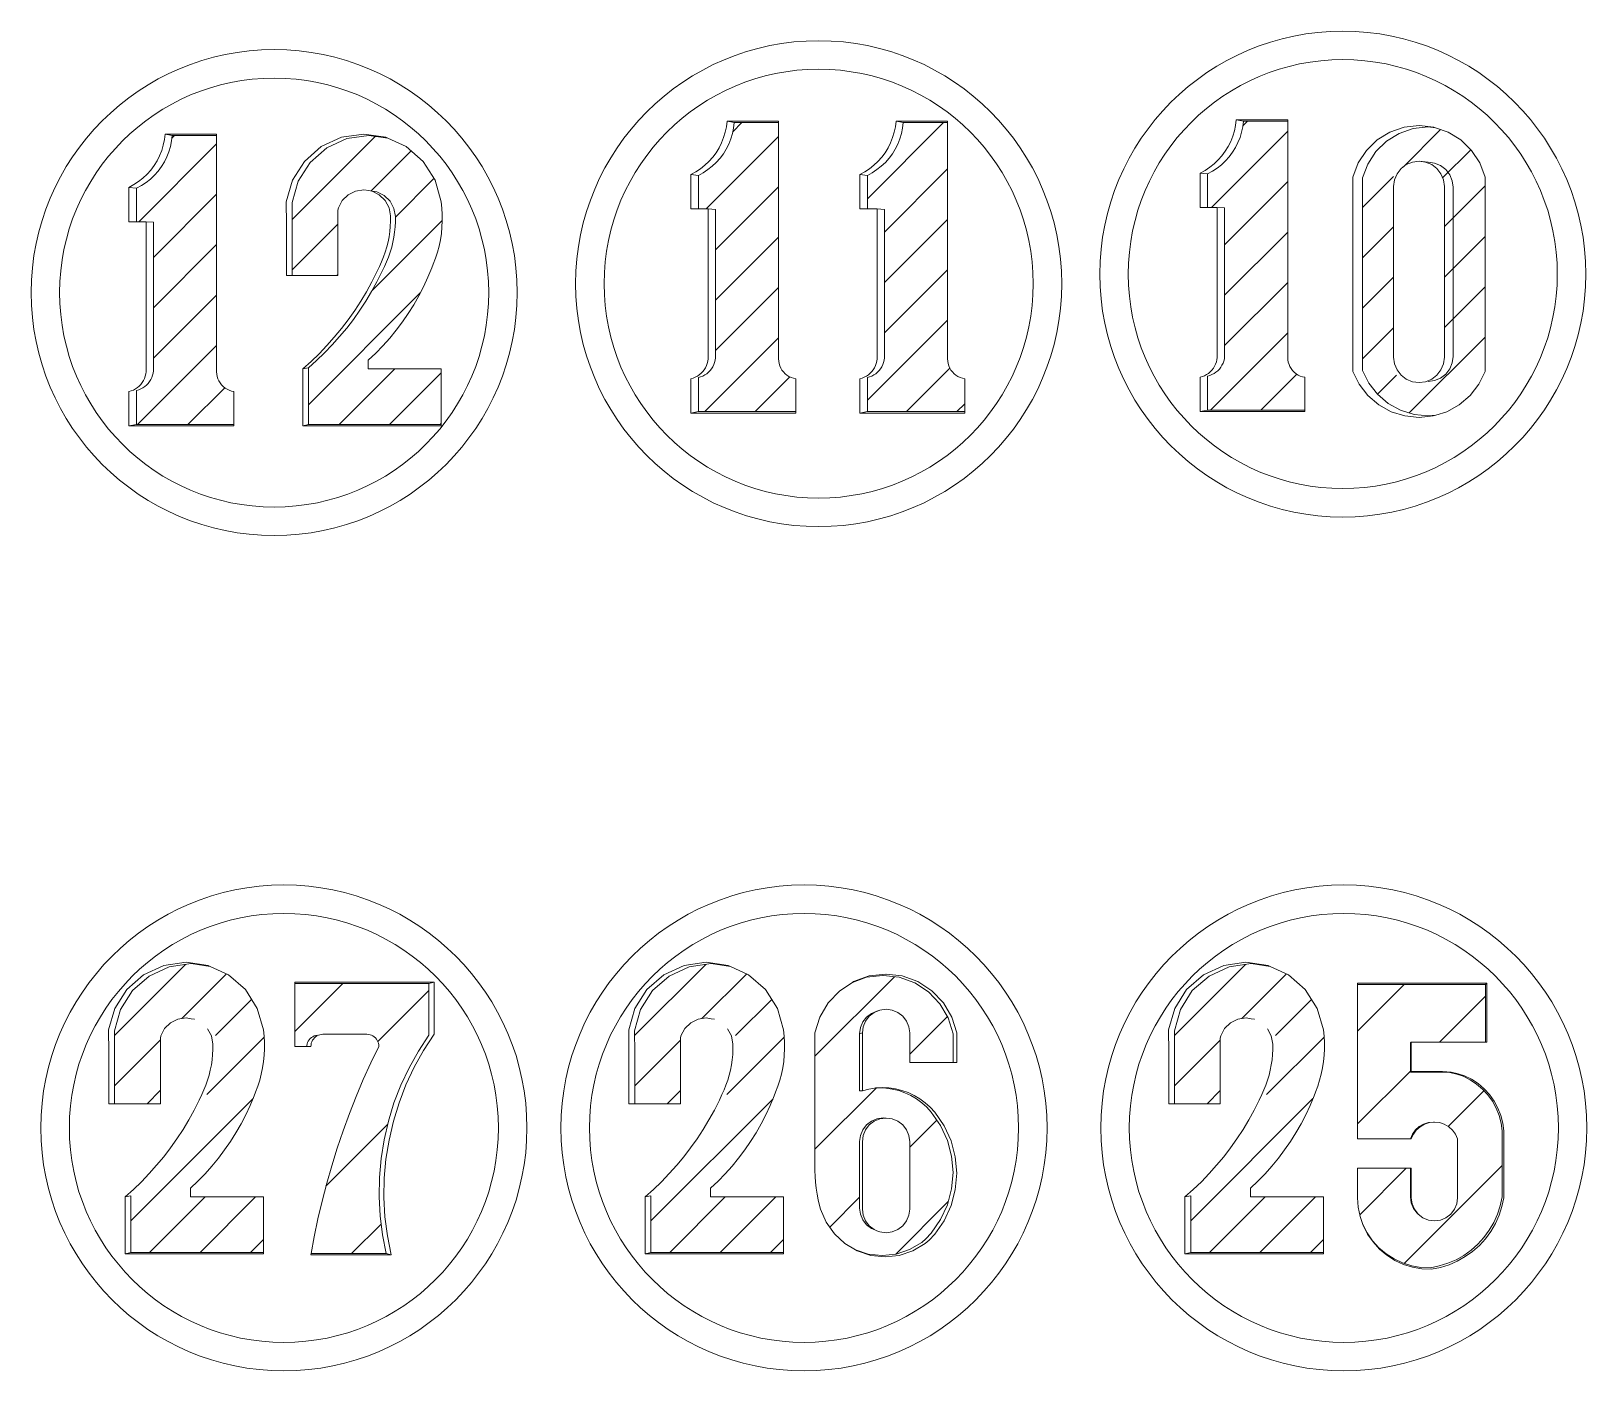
# Model space of a CAD drawing. Header units: inches. Extents: x 352 to 11605, y -941 to 2503.
# Drawn here: x 4898.8 to 4949.1, y 742.1 to 785.5 of the extents above; entities that cross this region are included whole.
import ezdxf

# ---------------------------------------------------------------- set-up
doc = ezdxf.new("R2010")
doc.units = ezdxf.units.IN
doc.header["$MEASUREMENT"] = 0
pattern_1 = [(45, (4354.5797, 1323.5204), (-0.8148213, 0.8148213), [])]

msp = doc.modelspace()

# ---------------------------------------------------------------- hatches: boundary and pattern name
at = {"lineweight": 20}
h = msp.add_hatch(dxfattribs=at)
h.set_pattern_fill('ANSI31', color=256, scale=9.218651)
h.set_pattern_definition(pattern_1)
h.paths.add_polyline_path([(4923.327, 774.278), (4923.258, 774.311), (4923.192, 774.352), (4923.132, 774.401), (4923.079, 774.456), (4923.032, 774.517), (4922.993, 774.584), (4922.961, 774.654), (4922.939, 774.728), (4922.925, 774.804), (4922.921, 774.881), (4922.921, 782.521), (4921.487, 782.521), (4921.466, 782.342), (4921.429, 782.166), (4921.377, 781.994), (4921.311, 781.827), (4921.23, 781.667), (4921.136, 781.514), (4921.029, 781.369), (4920.909, 781.235), (4920.779, 781.111), (4920.638, 780.999), (4920.488, 780.9), (4920.33, 780.814), (4920.33, 779.732), (4920.642, 779.732), (4920.88, 779.715), (4920.88, 774.911), (4920.87, 774.837), (4920.852, 774.764), (4920.827, 774.693), (4920.794, 774.626), (4920.755, 774.562), (4920.709, 774.503), (4920.657, 774.449), (4920.6, 774.401), (4920.538, 774.359), (4920.472, 774.323), (4920.402, 774.295), (4920.33, 774.275), (4920.33, 773.175), (4923.476, 773.175), (4923.476, 774.238), (4923.4, 774.254)])
h = msp.add_hatch(dxfattribs=at)
h.set_pattern_fill('ANSI31', color=256, scale=9.218651)
h.set_pattern_definition(pattern_1)
h.paths.add_polyline_path([(4928.792, 774.278), (4928.722, 774.311), (4928.657, 774.352), (4928.597, 774.401), (4928.543, 774.456), (4928.496, 774.517), (4928.457, 774.584), (4928.426, 774.654), (4928.403, 774.728), (4928.389, 774.804), (4928.385, 774.881), (4928.385, 782.521), (4926.951, 782.521), (4926.93, 782.342), (4926.893, 782.166), (4926.842, 781.994), (4926.775, 781.827), (4926.695, 781.667), (4926.6, 781.514), (4926.493, 781.369), (4926.374, 781.235), (4926.243, 781.111), (4926.102, 780.999), (4925.952, 780.9), (4925.794, 780.814), (4925.794, 779.732), (4926.107, 779.732), (4926.344, 779.715), (4926.344, 774.911), (4926.334, 774.837), (4926.316, 774.764), (4926.291, 774.693), (4926.259, 774.626), (4926.219, 774.562), (4926.173, 774.503), (4926.121, 774.449), (4926.064, 774.401), (4926.002, 774.359), (4925.936, 774.323), (4925.866, 774.295), (4925.794, 774.275), (4925.794, 773.175), (4928.94, 773.175), (4928.94, 774.238), (4928.865, 774.254)])
h = msp.add_hatch(dxfattribs=at)
h.set_pattern_fill('ANSI31', color=256, scale=9.218651)
h.set_pattern_definition(pattern_1)
h.paths.add_polyline_path([(4939.791, 774.325), (4939.721, 774.358), (4939.656, 774.399), (4939.596, 774.447), (4939.542, 774.503), (4939.495, 774.564), (4939.456, 774.63), (4939.425, 774.701), (4939.402, 774.774), (4939.389, 774.85), (4939.384, 774.927), (4939.384, 782.567), (4937.95, 782.567), (4937.929, 782.389), (4937.893, 782.213), (4937.841, 782.041), (4937.775, 781.874), (4937.694, 781.713), (4937.6, 781.56), (4937.492, 781.416), (4937.373, 781.281), (4937.242, 781.158), (4937.102, 781.046), (4936.952, 780.947), (4936.794, 780.861), (4936.794, 779.779), (4937.106, 779.779), (4937.343, 779.762), (4937.343, 774.957), (4937.334, 774.883), (4937.316, 774.81), (4937.291, 774.74), (4937.258, 774.672), (4937.219, 774.609), (4937.173, 774.549), (4937.121, 774.495), (4937.063, 774.447), (4937.001, 774.405), (4936.935, 774.37), (4936.866, 774.342), (4936.794, 774.321), (4936.794, 773.222), (4939.939, 773.222), (4939.939, 774.285), (4939.864, 774.3)])
h = msp.add_hatch(dxfattribs=at)
h.set_pattern_fill('ANSI31', color=256, scale=9.218651)
h.set_pattern_definition(pattern_1)
h.paths.add_polyline_path([(4941.805, 780.732), (4941.805, 774.504), (4942.007, 774.095), (4942.286, 773.735), (4942.632, 773.438), (4943.031, 773.217), (4943.466, 773.081), (4943.92, 773.035), (4944.169, 773.06), (4944.525, 773.172), (4944.928, 773.395), (4945.277, 773.694), (4945.559, 774.058), (4945.763, 774.471), (4945.763, 780.76), (4945.593, 781.215), (4945.329, 781.621), (4944.981, 781.96), (4944.568, 782.214), (4944.162, 782.354), (4943.92, 782.38), (4943.442, 782.328), (4942.988, 782.171), (4942.579, 781.92), (4942.235, 781.584), (4941.973, 781.182)])
h.paths.add_polyline_path([(4944.447, 774.536), (4943.75, 774.001), (4942.883, 774.36), (4942.808, 774.931), (4942.808, 780.85), (4943.505, 781.385), (4943.828, 781.251), (4944.195, 781.209), (4944.447, 780.599)], flags=16)
h = msp.add_hatch(dxfattribs=at)
h.set_pattern_fill('ANSI31', color=256, scale=9.218651)
h.set_pattern_definition(pattern_1)
h.paths.add_polyline_path([(4905.161, 773.863), (4905.091, 773.896), (4905.026, 773.937), (4904.966, 773.986), (4904.912, 774.041), (4904.865, 774.102), (4904.826, 774.169), (4904.795, 774.239), (4904.772, 774.313), (4904.758, 774.389), (4904.754, 774.465), (4904.754, 782.106), (4903.32, 782.106), (4903.299, 781.927), (4903.262, 781.751), (4903.211, 781.579), (4903.144, 781.412), (4903.064, 781.251), (4902.969, 781.098), (4902.862, 780.954), (4902.743, 780.82), (4902.612, 780.696), (4902.471, 780.584), (4902.321, 780.485), (4902.163, 780.399), (4902.163, 779.317), (4902.475, 779.317), (4902.713, 779.3), (4902.713, 774.496), (4902.703, 774.422), (4902.685, 774.349), (4902.66, 774.278), (4902.628, 774.211), (4902.588, 774.147), (4902.542, 774.088), (4902.49, 774.034), (4902.433, 773.986), (4902.371, 773.944), (4902.305, 773.908), (4902.235, 773.88), (4902.163, 773.86), (4902.163, 772.76), (4905.309, 772.76), (4905.309, 773.823), (4905.234, 773.839)])
h = msp.add_hatch(dxfattribs=at)
h.set_pattern_fill('ANSI31', color=256, scale=9.218651)
h.set_pattern_definition(pattern_1)
h.paths.add_polyline_path([(4912.015, 774.556), (4909.656, 774.556), (4909.656, 774.834), (4909.896, 775.063), (4910.128, 775.303), (4910.349, 775.552), (4910.559, 775.809), (4910.759, 776.076), (4910.948, 776.35), (4911.125, 776.631), (4911.291, 776.92), (4911.444, 777.215), (4911.586, 777.517), (4911.715, 777.824), (4911.758, 777.943), (4911.831, 778.136), (4911.893, 778.332), (4911.946, 778.53), (4911.987, 778.732), (4912.019, 778.935), (4912.04, 779.14), (4912.05, 779.345), (4912.049, 779.551), (4912.037, 779.756), (4912.015, 779.961), (4911.817, 780.657), (4911.429, 781.268), (4910.884, 781.744), (4910.293, 782.016), (4909.674, 782.106), (4908.965, 782.003), (4908.314, 781.704), (4907.774, 781.232), (4907.39, 780.627), (4907.194, 779.937), (4907.2, 779.221), (4907.2, 777.571), (4908.677, 777.571), (4908.677, 779.739), (4908.816, 780), (4909.007, 780.187), (4909.246, 780.306), (4909.51, 780.347), (4909.674, 780.32), (4909.774, 780.306), (4909.778, 780.304), (4909.936, 780.279), (4910.172, 780.161), (4910.362, 779.976), (4910.486, 779.743), (4910.533, 779.483), (4910.533, 779.315), (4910.525, 779.148), (4910.509, 778.982), (4910.485, 778.816), (4910.453, 778.652), (4910.413, 778.489), (4910.366, 778.329), (4910.31, 778.171), (4910.247, 778.016), (4910.177, 777.864), (4910.098, 777.69), (4909.937, 777.37), (4909.764, 777.057), (4909.58, 776.75), (4909.384, 776.45), (4909.177, 776.158), (4908.96, 775.874), (4908.731, 775.598), (4908.493, 775.331), (4908.245, 775.073), (4907.987, 774.824), (4907.72, 774.585), (4907.72, 772.76), (4912.015, 772.76)])
h = msp.add_hatch(dxfattribs=at)
h.set_pattern_fill('ANSI31', color=256, scale=9.218651)
h.set_pattern_definition([(45, (4266.0424, 1323.5204), (-0.8148213, 0.8148213), [])])
h.paths.add_polyline_path([(4906.267, 747.777), (4903.91, 747.777), (4903.91, 748.054), (4904.151, 748.284), (4904.381, 748.523), (4904.602, 748.772), (4904.813, 749.029), (4905.012, 749.295), (4905.201, 749.569), (4905.378, 749.85), (4905.544, 750.139), (4905.697, 750.434), (4905.838, 750.735), (4905.967, 751.042), (4906.01, 751.161), (4906.083, 751.353), (4906.146, 751.549), (4906.198, 751.748), (4906.24, 751.949), (4906.271, 752.152), (4906.292, 752.356), (4906.302, 752.562), (4906.301, 752.767), (4906.29, 752.972), (4906.267, 753.177), (4906.069, 753.872), (4905.682, 754.483), (4905.137, 754.959), (4904.546, 755.231), (4903.929, 755.32), (4903.22, 755.218), (4902.569, 754.918), (4902.03, 754.447), (4901.646, 753.842), (4901.45, 753.153), (4901.457, 752.437), (4901.457, 750.789), (4902.932, 750.789), (4902.932, 752.955), (4903.071, 753.216), (4903.262, 753.402), (4903.501, 753.522), (4903.764, 753.563), (4903.929, 753.536), (4904.028, 753.522), (4904.032, 753.52), (4904.19, 753.495), (4904.426, 753.377), (4904.615, 753.192), (4904.739, 752.959), (4904.787, 752.699), (4904.787, 752.532), (4904.779, 752.365), (4904.763, 752.198), (4904.739, 752.033), (4904.707, 751.869), (4904.667, 751.706), (4904.619, 751.546), (4904.564, 751.388), (4904.501, 751.233), (4904.431, 751.082), (4904.352, 750.908), (4904.191, 750.589), (4904.019, 750.275), (4903.834, 749.969), (4903.639, 749.669), (4903.432, 749.377), (4903.214, 749.093), (4902.986, 748.818), (4902.748, 748.551), (4902.5, 748.293), (4902.243, 748.045), (4901.976, 747.806), (4901.976, 745.982), (4906.267, 745.982)])
h = msp.add_hatch(dxfattribs=at)
h.set_pattern_fill('ANSI31', color=256, scale=9.218651)
h.set_pattern_definition([(45, (4282.8589, 1323.5204), (-0.8148213, 0.8148213), [])])
h.paths.add_polyline_path([(4923.084, 747.777), (4920.726, 747.777), (4920.726, 748.054), (4920.967, 748.284), (4921.198, 748.523), (4921.419, 748.772), (4921.629, 749.029), (4921.829, 749.295), (4922.018, 749.569), (4922.195, 749.85), (4922.36, 750.139), (4922.514, 750.434), (4922.655, 750.735), (4922.783, 751.042), (4922.827, 751.161), (4922.899, 751.353), (4922.962, 751.549), (4923.014, 751.748), (4923.056, 751.949), (4923.088, 752.152), (4923.108, 752.356), (4923.118, 752.562), (4923.117, 752.767), (4923.106, 752.972), (4923.084, 753.177), (4922.886, 753.872), (4922.498, 754.483), (4921.954, 754.959), (4921.363, 755.231), (4920.745, 755.32), (4920.036, 755.218), (4919.385, 754.918), (4918.846, 754.447), (4918.463, 753.842), (4918.266, 753.153), (4918.273, 752.437), (4918.273, 750.789), (4919.749, 750.789), (4919.749, 752.955), (4919.887, 753.216), (4920.078, 753.402), (4920.317, 753.522), (4920.581, 753.563), (4920.745, 753.536), (4920.844, 753.522), (4920.849, 753.52), (4921.006, 753.495), (4921.242, 753.377), (4921.432, 753.192), (4921.556, 752.959), (4921.603, 752.699), (4921.603, 752.532), (4921.595, 752.365), (4921.579, 752.198), (4921.555, 752.033), (4921.523, 751.869), (4921.483, 751.706), (4921.436, 751.546), (4921.38, 751.388), (4921.317, 751.233), (4921.247, 751.082), (4921.169, 750.908), (4921.008, 750.589), (4920.835, 750.275), (4920.651, 749.969), (4920.455, 749.669), (4920.248, 749.377), (4920.031, 749.093), (4919.803, 748.818), (4919.565, 748.551), (4919.317, 748.293), (4919.059, 748.045), (4918.792, 747.806), (4918.792, 745.982), (4923.084, 745.982)])
h = msp.add_hatch(dxfattribs=at)
h.set_pattern_fill('ANSI31', color=256, scale=9.218651)
h.set_pattern_definition([(45, (4300.312, 1323.5204), (-0.8148213, 0.8148213), [])])
h.paths.add_polyline_path([(4940.537, 747.777), (4938.179, 747.777), (4938.179, 748.054), (4938.42, 748.284), (4938.651, 748.523), (4938.872, 748.772), (4939.082, 749.029), (4939.282, 749.295), (4939.471, 749.569), (4939.648, 749.85), (4939.813, 750.139), (4939.967, 750.434), (4940.108, 750.735), (4940.237, 751.042), (4940.28, 751.161), (4940.353, 751.353), (4940.415, 751.549), (4940.467, 751.748), (4940.509, 751.949), (4940.541, 752.152), (4940.561, 752.356), (4940.571, 752.562), (4940.571, 752.767), (4940.559, 752.972), (4940.537, 753.177), (4940.339, 753.872), (4939.951, 754.483), (4939.407, 754.959), (4938.816, 755.231), (4938.198, 755.32), (4937.489, 755.218), (4936.839, 754.918), (4936.299, 754.447), (4935.916, 753.842), (4935.719, 753.153), (4935.726, 752.437), (4935.726, 750.789), (4937.202, 750.789), (4937.202, 752.955), (4937.34, 753.216), (4937.532, 753.402), (4937.77, 753.522), (4938.034, 753.563), (4938.198, 753.536), (4938.297, 753.522), (4938.302, 753.52), (4938.459, 753.495), (4938.695, 753.377), (4938.885, 753.192), (4939.009, 752.959), (4939.056, 752.699), (4939.056, 752.532), (4939.048, 752.365), (4939.032, 752.198), (4939.008, 752.033), (4938.976, 751.869), (4938.936, 751.706), (4938.889, 751.546), (4938.833, 751.388), (4938.77, 751.233), (4938.7, 751.082), (4938.622, 750.908), (4938.461, 750.589), (4938.288, 750.275), (4938.104, 749.969), (4937.908, 749.669), (4937.701, 749.377), (4937.484, 749.093), (4937.256, 748.818), (4937.018, 748.551), (4936.77, 748.293), (4936.512, 748.045), (4936.246, 747.806), (4936.246, 745.982), (4940.537, 745.982)])
h = msp.add_hatch(dxfattribs=at)
h.set_pattern_fill('ANSI31', color=256, scale=17)
h.set_pattern_definition([(45, (3928.968, 1638.0375), (-1.502602, 1.502602), [])])
h.paths.add_polyline_path([(4910.07, 749.015), (4910.167, 749.625), (4910.307, 750.227), (4910.488, 750.818), (4910.711, 751.394), (4910.974, 751.953), (4911.275, 752.493), (4911.613, 753.01), (4911.613, 754.68), (4907.283, 754.68), (4907.283, 752.646), (4907.668, 752.646), (4907.672, 752.7), (4907.704, 752.796), (4907.761, 752.88), (4907.837, 752.947), (4907.927, 752.992), (4907.952, 752.997), (4907.905, 752.981), (4907.859, 752.958), (4907.818, 752.93), (4907.78, 752.897), (4907.746, 752.859), (4907.718, 752.817), (4907.696, 752.772), (4907.68, 752.724), (4907.67, 752.675), (4907.668, 752.646), (4907.802, 752.646), (4907.807, 752.723), (4907.84, 752.819), (4907.897, 752.904), (4907.974, 752.972), (4908.065, 753.017), (4908.14, 753.032), (4908.191, 753.035), (4909.646, 753.035), (4909.738, 753.017), (4909.829, 752.972), (4909.905, 752.904), (4909.961, 752.819), (4909.992, 752.722), (4909.996, 752.646), (4909.739, 752.112), (4909.495, 751.571), (4909.264, 751.024), (4909.047, 750.473), (4908.843, 749.915), (4908.652, 749.354), (4908.476, 748.787), (4908.313, 748.217), (4908.164, 747.643), (4908.029, 747.065), (4907.909, 746.484), (4907.81, 745.945), (4910.234, 745.945), (4910.115, 746.551), (4910.039, 747.164), (4910.006, 747.781), (4910.016, 748.399)])
h = msp.add_hatch(dxfattribs=at)
h.set_pattern_fill('ANSI31', color=256, scale=17)
h.set_pattern_definition([(45, (3931.3858, 1637.8701), (-1.502602, 1.502602), [])])
h.paths.add_polyline_path([(4927.86, 750.518), (4927.716, 750.676), (4927.557, 750.819), (4927.385, 750.946), (4927.201, 751.055), (4927.008, 751.145), (4926.806, 751.216), (4926.598, 751.266), (4926.387, 751.296), (4926.173, 751.305), (4926.027, 751.296), (4925.839, 751.266), (4925.63, 751.212), (4925.542, 751.205), (4925.542, 753.055), (4925.568, 753.251), (4925.644, 753.434), (4925.764, 753.591), (4925.921, 753.712), (4926.104, 753.788), (4926.198, 753.82), (4926.396, 753.846), (4926.594, 753.82), (4926.779, 753.743), (4926.938, 753.622), (4927.06, 753.463), (4927.136, 753.278), (4927.162, 753.08), (4927.162, 752.128), (4928.563, 752.128), (4928.563, 753.055), (4928.406, 753.563), (4928.136, 754.023), (4927.769, 754.408), (4927.323, 754.699), (4926.822, 754.879), (4926.301, 754.941), (4926.294, 754.941), (4925.765, 754.879), (4925.313, 754.716), (4924.899, 754.446), (4924.528, 754.057), (4924.256, 753.594), (4924.098, 753.08), (4924.098, 748.628), (4924.102, 748.438), (4924.114, 748.248), (4924.135, 748.058), (4924.165, 747.87), (4924.202, 747.683), (4924.248, 747.498), (4924.281, 747.384), (4924.461, 746.958), (4924.727, 746.579), (4925.066, 746.265), (4925.407, 746.064), (4925.814, 745.929), (4926.269, 745.881), (4926.725, 745.929), (4927.16, 746.073), (4927.555, 746.306), (4927.678, 746.42), (4927.86, 746.606), (4928.161, 747.042), (4928.382, 747.523), (4928.517, 748.035), (4928.563, 748.562), (4928.517, 749.089), (4928.382, 749.601), (4928.161, 750.082)])
h.paths.add_polyline_path([(4925.568, 749.766), (4925.644, 749.949), (4925.764, 750.107), (4925.921, 750.227), (4926.104, 750.303), (4926.301, 750.329), (4926.396, 750.327), (4926.594, 750.301), (4926.779, 750.224), (4926.938, 750.103), (4927.06, 749.944), (4927.136, 749.759), (4927.162, 749.561), (4927.162, 747.384), (4927.136, 747.186), (4927.06, 747.001), (4926.938, 746.843), (4926.779, 746.721), (4926.594, 746.644), (4926.396, 746.618), (4926.198, 746.644), (4926.104, 746.682), (4926.013, 746.721), (4925.921, 746.758), (4925.764, 746.878), (4925.644, 747.035), (4925.568, 747.218), (4925.542, 747.415), (4925.542, 749.57)], flags=16)
h = msp.add_hatch(dxfattribs=at)
h.set_pattern_fill('ANSI31', color=256, scale=17)
h.set_pattern_definition([(45, (3935.6159, 1637.3854), (-1.502602, 1.502602), [])])
h.paths.add_polyline_path([(4945.857, 751.077), (4945.685, 751.263), (4945.491, 751.427), (4945.279, 751.566), (4945.051, 751.678), (4944.854, 751.747), (4944.624, 751.795), (4944.352, 751.814), (4943.352, 751.814), (4943.352, 752.782), (4945.775, 752.782), (4945.775, 754.641), (4941.644, 754.641), (4941.644, 749.66), (4943.352, 749.66), (4943.418, 749.809), (4943.514, 749.941), (4943.635, 750.05), (4943.776, 750.131), (4943.93, 750.182), (4944.109, 750.2), (4944.289, 750.181), (4944.446, 750.131), (4944.588, 750.048), (4944.71, 749.938), (4944.807, 749.805), (4944.874, 749.655), (4944.874, 747.751), (4944.848, 747.558), (4944.773, 747.378), (4944.655, 747.223), (4944.5, 747.104), (4944.319, 747.029), (4944.126, 747.004), (4943.932, 747.029), (4943.752, 747.104), (4943.582, 747.234), (4943.451, 747.405), (4943.377, 747.584), (4943.352, 747.775), (4943.352, 748.703), (4941.644, 748.703), (4941.644, 747.751), (4941.665, 747.444), (4941.726, 747.141), (4941.816, 746.882), (4941.954, 746.61), (4942.127, 746.358), (4942.331, 746.131), (4942.565, 745.933), (4942.822, 745.769), (4943.099, 745.64), (4943.391, 745.549), (4943.692, 745.497), (4943.997, 745.487), (4944.282, 745.543), (4944.56, 745.629), (4944.827, 745.743), (4945.08, 745.886), (4945.316, 746.055), (4945.534, 746.248), (4945.729, 746.463), (4945.901, 746.697), (4946.047, 746.949), (4946.165, 747.214), (4946.254, 747.491), (4946.314, 747.775), (4946.314, 749.66), (4946.313, 749.914), (4946.281, 750.165), (4946.218, 750.411), (4946.125, 750.647), (4946.004, 750.87)])

# ---------------------------------------------------------------- linework, layer by layer
for p, q in [((4920.33, 780.814), (4920.33, 779.732)), ((4925.794, 780.814), (4925.794, 779.732)), ((4936.794, 780.861), (4936.794, 779.779)), ((4902.163, 780.399), (4902.163, 779.317)), ((4920.33, 773.175), (4923.476, 773.175)), ((4925.794, 773.175), (4928.94, 773.175)), ((4936.794, 773.222), (4939.939, 773.222)), ((4902.163, 772.76), (4905.309, 772.76)), ((4945.775, 754.641), (4945.775, 752.782)), ((4926.198, 753.82), (4926.396, 753.846)), ((4943.378, 752.782), (4943.378, 751.83)), ((4944.126, 750.199), (4944.289, 750.181)), ((4944.289, 750.181), (4944.446, 750.131)), ((4944.446, 750.131), (4944.588, 750.048)), ((4944.588, 750.048), (4944.71, 749.938)), ((4941.644, 749.66), (4943.352, 749.66)), ((4944.71, 749.938), (4944.807, 749.805)), ((4944.807, 749.805), (4944.874, 749.655)), ((4944.874, 749.655), (4944.874, 747.751)), ((4944.848, 747.558), (4944.773, 747.378)), ((4944.874, 747.751), (4944.848, 747.558)), ((4943.752, 747.104), (4943.597, 747.223)), ((4943.932, 747.029), (4943.752, 747.104)), ((4944.126, 747.004), (4943.932, 747.029)), ((4944.319, 747.029), (4944.126, 747.004)), ((4944.5, 747.104), (4944.319, 747.029)), ((4944.655, 747.223), (4944.5, 747.104)), ((4944.773, 747.378), (4944.655, 747.223)), ((4907.81, 745.945), (4910.234, 745.945))]:
    msp.add_line(p, q, dxfattribs=at)
for points in [[(4920.087, 773.128), (4923.476, 773.128), (4923.476, 773.175), (4923.476, 774.238), (4923.4, 774.254), (4923.327, 774.278), (4923.258, 774.311), (4923.192, 774.352), (4923.132, 774.401), (4923.079, 774.456), (4923.032, 774.517), (4922.993, 774.584), (4922.961, 774.654), (4922.939, 774.728), (4922.925, 774.804), (4922.921, 774.881), (4922.921, 782.521), (4922.921, 782.566), (4921.255, 782.566), (4921.234, 782.385), (4921.197, 782.208), (4921.145, 782.034), (4921.078, 781.865), (4920.996, 781.703), (4920.901, 781.548), (4920.793, 781.403), (4920.672, 781.267), (4920.54, 781.142), (4920.398, 781.029), (4920.247, 780.929), (4920.087, 780.842), (4920.087, 779.732), (4920.33, 779.732), (4920.642, 779.732), (4920.642, 774.881), (4920.632, 774.806), (4920.614, 774.732), (4920.589, 774.661), (4920.556, 774.593), (4920.516, 774.528), (4920.47, 774.469), (4920.417, 774.414), (4920.359, 774.365), (4920.297, 774.323), (4920.23, 774.287), (4920.16, 774.259), (4920.087, 774.238), (4920.087, 773.128), (4920.33, 773.175), (4920.33, 774.275), (4920.402, 774.295), (4920.472, 774.323), (4920.538, 774.359), (4920.6, 774.401), (4920.657, 774.449), (4920.709, 774.503), (4920.755, 774.562), (4920.794, 774.626), (4920.827, 774.693), (4920.852, 774.764), (4920.87, 774.837), (4920.88, 774.911), (4920.88, 779.715), (4920.642, 779.732)], [(4920.087, 780.842), (4920.33, 780.814), (4920.488, 780.9), (4920.638, 780.999), (4920.779, 781.111), (4920.909, 781.235), (4921.029, 781.369), (4921.136, 781.514), (4921.23, 781.667), (4921.311, 781.827), (4921.377, 781.994), (4921.429, 782.166), (4921.466, 782.342), (4921.487, 782.521)], [(4921.255, 782.566), (4921.487, 782.521), (4922.921, 782.521)], [(4925.551, 773.128), (4928.94, 773.128), (4928.94, 773.175), (4928.94, 774.238), (4928.865, 774.254), (4928.792, 774.278), (4928.722, 774.311), (4928.657, 774.352), (4928.597, 774.401), (4928.543, 774.456), (4928.496, 774.517), (4928.457, 774.584), (4928.426, 774.654), (4928.403, 774.728), (4928.389, 774.804), (4928.385, 774.881), (4928.385, 782.521), (4928.385, 782.566), (4926.719, 782.566), (4926.698, 782.385), (4926.661, 782.208), (4926.609, 782.034), (4926.542, 781.865), (4926.46, 781.703), (4926.365, 781.548), (4926.257, 781.403), (4926.136, 781.267), (4926.005, 781.142), (4925.862, 781.029), (4925.711, 780.929), (4925.551, 780.842), (4925.551, 779.732), (4925.794, 779.732), (4926.107, 779.732), (4926.107, 774.881), (4926.096, 774.806), (4926.079, 774.732), (4926.053, 774.661), (4926.02, 774.593), (4925.98, 774.528), (4925.934, 774.469), (4925.882, 774.414), (4925.824, 774.365), (4925.761, 774.323), (4925.694, 774.287), (4925.624, 774.259), (4925.551, 774.238), (4925.551, 773.128), (4925.794, 773.175), (4925.794, 774.275), (4925.866, 774.295), (4925.936, 774.323), (4926.002, 774.359), (4926.064, 774.401), (4926.121, 774.449), (4926.173, 774.503), (4926.219, 774.562), (4926.259, 774.626), (4926.291, 774.693), (4926.316, 774.764), (4926.334, 774.837), (4926.344, 774.911), (4926.344, 779.715), (4926.107, 779.732)], [(4925.551, 780.842), (4925.794, 780.814), (4925.952, 780.9), (4926.102, 780.999), (4926.243, 781.111), (4926.374, 781.235), (4926.493, 781.369), (4926.6, 781.514), (4926.695, 781.667), (4926.775, 781.827), (4926.842, 781.994), (4926.893, 782.166), (4926.93, 782.342), (4926.951, 782.521)], [(4926.719, 782.566), (4926.951, 782.521), (4928.385, 782.521)], [(4936.551, 773.174), (4939.939, 773.174), (4939.939, 773.222), (4939.939, 774.285), (4939.864, 774.3), (4939.791, 774.325), (4939.721, 774.358), (4939.656, 774.399), (4939.596, 774.447), (4939.542, 774.503), (4939.495, 774.564), (4939.456, 774.63), (4939.425, 774.701), (4939.402, 774.774), (4939.389, 774.85), (4939.384, 774.927), (4939.384, 782.567), (4939.384, 782.612), (4937.719, 782.612), (4937.697, 782.432), (4937.66, 782.254), (4937.608, 782.08), (4937.541, 781.912), (4937.46, 781.749), (4937.364, 781.595), (4937.256, 781.449), (4937.136, 781.313), (4937.004, 781.188), (4936.862, 781.076), (4936.71, 780.975), (4936.551, 780.889), (4936.551, 779.779), (4936.794, 779.779), (4937.106, 779.779), (4937.106, 774.927), (4937.096, 774.852), (4937.078, 774.779), (4937.052, 774.707), (4937.02, 774.639), (4936.98, 774.575), (4936.933, 774.515), (4936.881, 774.461), (4936.823, 774.412), (4936.76, 774.369), (4936.694, 774.334), (4936.623, 774.306), (4936.551, 774.285), (4936.551, 773.174), (4936.794, 773.222), (4936.794, 774.321), (4936.866, 774.342), (4936.935, 774.37), (4937.001, 774.405), (4937.063, 774.447), (4937.121, 774.495), (4937.173, 774.549), (4937.219, 774.609), (4937.258, 774.672), (4937.291, 774.74), (4937.316, 774.81), (4937.334, 774.883), (4937.343, 774.957), (4937.343, 779.762), (4937.106, 779.779)], [(4936.551, 780.889), (4936.794, 780.861), (4936.952, 780.947), (4937.102, 781.046), (4937.242, 781.158), (4937.373, 781.281), (4937.492, 781.416), (4937.6, 781.56), (4937.694, 781.713), (4937.775, 781.874), (4937.841, 782.041), (4937.893, 782.213), (4937.929, 782.389), (4937.95, 782.567)], [(4937.719, 782.612), (4937.95, 782.567), (4939.384, 782.567)], [(4944.169, 773.06), (4943.92, 773.035), (4943.466, 773.081), (4943.031, 773.217), (4942.632, 773.438), (4942.286, 773.735), (4942.007, 774.095), (4941.805, 774.504), (4941.805, 780.732), (4941.973, 781.182), (4942.235, 781.584), (4942.579, 781.92), (4942.988, 782.171), (4943.442, 782.328), (4943.92, 782.38), (4944.162, 782.354)], [(4901.92, 772.713), (4905.309, 772.713), (4905.309, 772.76), (4905.309, 773.823), (4905.234, 773.839), (4905.161, 773.863), (4905.091, 773.896), (4905.026, 773.937), (4904.966, 773.986), (4904.912, 774.041), (4904.865, 774.102), (4904.826, 774.169), (4904.795, 774.239), (4904.772, 774.313), (4904.758, 774.389), (4904.754, 774.465), (4904.754, 782.106), (4904.754, 782.15), (4903.088, 782.15), (4903.067, 781.97), (4903.03, 781.792), (4902.978, 781.619), (4902.911, 781.45), (4902.829, 781.288), (4902.734, 781.133), (4902.626, 780.987), (4902.505, 780.852), (4902.373, 780.727), (4902.231, 780.614), (4902.08, 780.514), (4901.92, 780.427), (4901.92, 779.317), (4902.163, 779.317), (4902.475, 779.317), (4902.475, 774.465), (4902.465, 774.391), (4902.448, 774.317), (4902.422, 774.246), (4902.389, 774.178), (4902.349, 774.113), (4902.303, 774.054), (4902.251, 773.999), (4902.193, 773.95), (4902.13, 773.908), (4902.063, 773.872), (4901.993, 773.844), (4901.92, 773.823), (4901.92, 772.713), (4902.163, 772.76), (4902.163, 773.86), (4902.235, 773.88), (4902.305, 773.908), (4902.371, 773.944), (4902.433, 773.986), (4902.49, 774.034), (4902.542, 774.088), (4902.588, 774.147), (4902.628, 774.211), (4902.66, 774.278), (4902.685, 774.349), (4902.703, 774.422), (4902.713, 774.496), (4902.713, 779.3), (4902.475, 779.317)], [(4901.92, 780.427), (4902.163, 780.399), (4902.321, 780.485), (4902.471, 780.584), (4902.612, 780.696), (4902.743, 780.82), (4902.862, 780.954), (4902.969, 781.098), (4903.064, 781.251), (4903.144, 781.412), (4903.211, 781.579), (4903.262, 781.751), (4903.299, 781.927), (4903.32, 782.106)], [(4903.088, 782.15), (4903.32, 782.106), (4904.754, 782.106)], [(4907.012, 777.571), (4907.012, 779.237), (4907.005, 779.961), (4907.203, 780.657), (4907.591, 781.268), (4908.136, 781.744), (4908.794, 782.047), (4909.51, 782.15), (4910.226, 782.047), (4910.293, 782.016), (4910.884, 781.744), (4911.429, 781.268), (4911.817, 780.657), (4912.015, 779.961), (4912.037, 779.756), (4912.049, 779.551), (4912.05, 779.345), (4912.04, 779.14), (4912.019, 778.935), (4911.987, 778.732), (4911.946, 778.53), (4911.893, 778.332), (4911.831, 778.136), (4911.758, 777.943), (4911.715, 777.824), (4911.586, 777.517), (4911.444, 777.215), (4911.291, 776.92), (4911.125, 776.631), (4910.948, 776.35), (4910.759, 776.076), (4910.559, 775.809), (4910.349, 775.552), (4910.128, 775.303), (4909.896, 775.063), (4909.656, 774.834), (4909.656, 774.556), (4912.015, 774.556), (4912.015, 772.76), (4912.015, 772.713), (4907.537, 772.713)], [(4907.2, 777.571), (4907.2, 779.221), (4907.194, 779.937), (4907.39, 780.627), (4907.774, 781.232), (4908.314, 781.704), (4908.965, 782.003), (4909.674, 782.106), (4910.293, 782.016)], [(4943.92, 774.148), (4944.13, 774.176), (4944.326, 774.257), (4944.494, 774.386), (4944.623, 774.554), (4944.704, 774.75), (4944.732, 774.96), (4944.732, 780.429), (4944.704, 780.639), (4944.623, 780.835), (4944.494, 781.003), (4944.326, 781.132), (4944.13, 781.213), (4943.92, 781.241), (4943.628, 781.274), (4943.415, 781.246), (4943.218, 781.164), (4943.048, 781.034), (4942.918, 780.864), (4942.836, 780.667), (4942.808, 780.454), (4942.808, 774.931)], [(4942.808, 774.931), (4942.836, 774.719), (4942.918, 774.521), (4943.048, 774.352), (4943.218, 774.221), (4943.415, 774.139), (4943.628, 774.112), (4943.84, 774.139), (4944.038, 774.221), (4944.207, 774.352), (4944.338, 774.521), (4944.419, 774.719), (4944.447, 774.931), (4944.447, 780.454), (4944.419, 780.667), (4944.338, 780.864), (4944.207, 781.034), (4944.038, 781.164), (4943.84, 781.246), (4943.628, 781.274)], [(4907.012, 777.571), (4907.2, 777.571), (4908.677, 777.571), (4908.677, 779.691), (4908.691, 779.764), (4908.816, 780), (4909.007, 780.187), (4909.246, 780.306), (4909.51, 780.347), (4909.674, 780.32), (4909.774, 780.306), (4909.778, 780.304)], [(4910.204, 780), (4910.013, 780.187), (4909.778, 780.304), (4909.936, 780.279), (4910.172, 780.161), (4910.362, 779.976), (4910.486, 779.743), (4910.533, 779.483), (4910.533, 779.315), (4910.525, 779.148), (4910.509, 778.982), (4910.485, 778.816), (4910.453, 778.652), (4910.413, 778.489), (4910.366, 778.329), (4910.31, 778.171), (4910.247, 778.016), (4910.177, 777.864), (4910.098, 777.69), (4909.937, 777.37), (4909.764, 777.057), (4909.58, 776.75), (4909.384, 776.45), (4909.177, 776.158), (4908.96, 775.874), (4908.731, 775.598), (4908.493, 775.331), (4908.245, 775.073), (4907.987, 774.824), (4907.72, 774.585)], [(4910.204, 780), (4910.329, 779.764), (4910.377, 779.502), (4910.377, 779.333), (4910.369, 779.164), (4910.353, 778.995), (4910.329, 778.828), (4910.297, 778.662), (4910.256, 778.498), (4910.208, 778.336), (4910.152, 778.177), (4910.088, 778.02), (4910.017, 777.867), (4909.938, 777.691), (4909.776, 777.368), (4909.601, 777.052), (4909.415, 776.742), (4909.217, 776.439), (4909.008, 776.144), (4908.788, 775.857), (4908.558, 775.578), (4908.317, 775.309), (4908.066, 775.048), (4907.806, 774.797), (4907.537, 774.556), (4907.537, 772.713), (4907.72, 772.76), (4912.015, 772.76)], [(4907.537, 774.556), (4907.72, 774.585), (4907.72, 772.76)], [(4901.268, 750.789), (4901.268, 752.453), (4901.261, 753.177), (4901.46, 753.872), (4901.847, 754.483), (4902.391, 754.959), (4903.049, 755.261), (4903.764, 755.365), (4904.48, 755.261), (4904.546, 755.231), (4905.137, 754.959), (4905.682, 754.483), (4906.069, 753.872), (4906.267, 753.177), (4906.29, 752.972), (4906.301, 752.767), (4906.302, 752.562), (4906.292, 752.356), (4906.271, 752.152), (4906.24, 751.949), (4906.198, 751.748), (4906.146, 751.549), (4906.083, 751.353), (4906.01, 751.161), (4905.967, 751.042), (4905.838, 750.735), (4905.697, 750.434), (4905.544, 750.139), (4905.378, 749.85), (4905.201, 749.569), (4905.012, 749.295), (4904.813, 749.029), (4904.602, 748.772), (4904.381, 748.523), (4904.151, 748.284), (4903.91, 748.054), (4903.91, 747.777), (4906.267, 747.777), (4906.267, 745.982), (4906.267, 745.935), (4901.793, 745.935)], [(4901.457, 750.789), (4901.457, 752.437), (4901.45, 753.153), (4901.646, 753.842), (4902.03, 754.447), (4902.569, 754.918), (4903.22, 755.218), (4903.929, 755.32), (4904.546, 755.231)], [(4918.085, 750.789), (4918.085, 752.453), (4918.078, 753.177), (4918.276, 753.872), (4918.663, 754.483), (4919.208, 754.959), (4919.865, 755.261), (4920.581, 755.365), (4921.297, 755.261), (4921.363, 755.231), (4921.954, 754.959), (4922.498, 754.483), (4922.886, 753.872), (4923.084, 753.177), (4923.106, 752.972), (4923.117, 752.767), (4923.118, 752.562), (4923.108, 752.356), (4923.088, 752.152), (4923.056, 751.949), (4923.014, 751.748), (4922.962, 751.549), (4922.899, 751.353), (4922.827, 751.161), (4922.783, 751.042), (4922.655, 750.735), (4922.514, 750.434), (4922.36, 750.139), (4922.195, 749.85), (4922.018, 749.569), (4921.829, 749.295), (4921.629, 749.029), (4921.419, 748.772), (4921.198, 748.523), (4920.967, 748.284), (4920.726, 748.054), (4920.726, 747.777), (4923.084, 747.777), (4923.084, 745.982), (4923.084, 745.935), (4918.609, 745.935)], [(4918.273, 750.789), (4918.273, 752.437), (4918.266, 753.153), (4918.463, 753.842), (4918.846, 754.447), (4919.385, 754.918), (4920.036, 755.218), (4920.745, 755.32), (4921.363, 755.231)], [(4935.538, 750.789), (4935.538, 752.453), (4935.531, 753.177), (4935.729, 753.872), (4936.116, 754.483), (4936.661, 754.959), (4937.318, 755.261), (4938.034, 755.365), (4938.75, 755.261), (4938.816, 755.231), (4939.407, 754.959), (4939.951, 754.483), (4940.339, 753.872), (4940.537, 753.177), (4940.559, 752.972), (4940.571, 752.767), (4940.571, 752.562), (4940.561, 752.356), (4940.541, 752.152), (4940.509, 751.949), (4940.467, 751.748), (4940.415, 751.549), (4940.353, 751.353), (4940.28, 751.161), (4940.237, 751.042), (4940.108, 750.735), (4939.967, 750.434), (4939.813, 750.139), (4939.648, 749.85), (4939.471, 749.569), (4939.282, 749.295), (4939.082, 749.029), (4938.872, 748.772), (4938.651, 748.523), (4938.42, 748.284), (4938.179, 748.054), (4938.179, 747.777), (4940.537, 747.777), (4940.537, 745.982), (4940.537, 745.935), (4936.062, 745.935)], [(4935.726, 750.789), (4935.726, 752.437), (4935.719, 753.153), (4935.916, 753.842), (4936.299, 754.447), (4936.839, 754.918), (4937.489, 755.218), (4938.198, 755.32), (4938.816, 755.231)], [(4911.787, 754.722), (4911.613, 754.68), (4907.283, 754.68)], [(4911.613, 754.68), (4911.613, 753.01), (4911.275, 752.493), (4910.974, 751.953), (4910.711, 751.394), (4910.488, 750.818), (4910.307, 750.227), (4910.167, 749.625), (4910.07, 749.015), (4910.016, 748.399), (4910.006, 747.781), (4910.039, 747.164), (4910.115, 746.551), (4910.234, 745.945), (4910.395, 745.901), (4910.274, 746.513), (4910.197, 747.132), (4910.164, 747.755), (4910.175, 748.379), (4910.229, 749.001), (4910.327, 749.617), (4910.468, 750.225), (4910.651, 750.821), (4910.876, 751.404), (4911.141, 751.968), (4911.446, 752.513), (4911.787, 753.035), (4911.787, 754.722), (4907.283, 754.722), (4907.283, 754.68), (4907.283, 752.646), (4907.668, 752.646), (4907.802, 752.646), (4907.805, 752.697), (4907.815, 752.747), (4907.832, 752.795), (4907.854, 752.841), (4907.882, 752.883), (4907.916, 752.921), (4907.954, 752.955), (4907.997, 752.983), (4908.042, 753.006), (4908.09, 753.022), (4908.14, 753.032), (4908.191, 753.035), (4909.612, 753.035), (4909.663, 753.032), (4909.713, 753.022), (4909.761, 753.006), (4909.806, 752.983), (4909.848, 752.955), (4909.886, 752.921), (4909.919, 752.883), (4909.947, 752.84), (4909.968, 752.795), (4909.984, 752.747), (4909.993, 752.697), (4909.996, 752.646), (4909.739, 752.112), (4909.495, 751.571), (4909.264, 751.024), (4909.047, 750.473), (4908.843, 749.915), (4908.652, 749.354), (4908.476, 748.787), (4908.313, 748.217), (4908.164, 747.643), (4908.029, 747.065), (4907.909, 746.484), (4907.81, 745.945), (4907.802, 745.901), (4910.395, 745.901)], [(4924.202, 747.683), (4924.165, 747.87), (4924.135, 748.058), (4924.114, 748.248), (4924.102, 748.438), (4924.098, 748.628), (4924.098, 753.08), (4924.256, 753.594), (4924.528, 754.057), (4924.899, 754.446), (4925.313, 754.716), (4925.349, 754.74), (4925.855, 754.923), (4926.389, 754.985), (4926.396, 754.985), (4926.923, 754.923), (4927.428, 754.74), (4927.879, 754.446)], [(4925.313, 754.716), (4925.765, 754.879), (4926.294, 754.941), (4926.301, 754.941), (4926.822, 754.879), (4927.323, 754.699), (4927.769, 754.408), (4928.136, 754.023), (4928.406, 753.563), (4928.563, 753.055), (4928.563, 752.128)], [(4945.825, 754.685), (4941.644, 754.685), (4941.644, 754.641)], [(4943.378, 749.655), (4941.644, 749.655), (4941.644, 749.66), (4941.644, 754.641), (4945.775, 754.641), (4945.825, 754.685), (4945.825, 752.782), (4945.775, 752.782), (4943.378, 752.782), (4943.352, 752.757), (4943.352, 751.814), (4943.378, 751.83), (4944.388, 751.83), (4944.663, 751.811), (4944.895, 751.762), (4945.094, 751.693), (4945.324, 751.58), (4945.539, 751.44), (4945.734, 751.274), (4945.907, 751.085), (4946.056, 750.877)], [(4926.396, 753.846), (4926.594, 753.82), (4926.779, 753.743), (4926.938, 753.622), (4927.06, 753.463), (4927.136, 753.278), (4927.162, 753.08), (4927.162, 752.128), (4928.563, 752.128), (4928.68, 752.128), (4928.68, 753.08), (4928.522, 753.594), (4928.25, 754.057), (4927.879, 754.446)], [(4901.268, 750.789), (4901.457, 750.789), (4902.934, 750.789), (4902.934, 752.909), (4902.947, 752.982), (4903.072, 753.218), (4903.264, 753.405), (4903.503, 753.524), (4903.766, 753.565), (4903.931, 753.538), (4904.03, 753.524), (4904.035, 753.522)], [(4918.085, 750.789), (4918.273, 750.789), (4919.75, 750.789), (4919.75, 752.909), (4919.763, 752.982), (4919.889, 753.218), (4920.08, 753.405), (4920.319, 753.524), (4920.583, 753.565), (4920.747, 753.538), (4920.847, 753.524), (4920.851, 753.522)], [(4935.538, 750.789), (4935.726, 750.789), (4937.203, 750.789), (4937.203, 752.909), (4937.217, 752.982), (4937.342, 753.218), (4937.533, 753.405), (4937.772, 753.524), (4938.036, 753.565), (4938.2, 753.538), (4938.3, 753.524), (4938.304, 753.522)], [(4904.458, 753.216), (4904.583, 752.981), (4904.631, 752.718), (4904.631, 752.549), (4904.623, 752.38), (4904.607, 752.212), (4904.583, 752.045), (4904.55, 751.879), (4904.51, 751.715), (4904.462, 751.554), (4904.406, 751.394), (4904.342, 751.238), (4904.271, 751.085), (4904.192, 750.909), (4904.03, 750.587), (4903.855, 750.27), (4903.669, 749.961), (4903.472, 749.658), (4903.263, 749.363), (4903.043, 749.077), (4902.813, 748.798), (4902.572, 748.529), (4902.322, 748.268), (4902.062, 748.017), (4901.793, 747.777), (4901.793, 745.935), (4901.976, 745.982), (4906.267, 745.982)], [(4908.002, 753.007), (4907.952, 752.997), (4907.905, 752.981), (4907.859, 752.958), (4907.818, 752.93), (4907.78, 752.897), (4907.746, 752.859), (4907.718, 752.817), (4907.696, 752.772), (4907.68, 752.724), (4907.67, 752.675), (4907.668, 752.646)], [(4921.274, 753.216), (4921.399, 752.981), (4921.447, 752.718), (4921.447, 752.549), (4921.439, 752.38), (4921.423, 752.212), (4921.399, 752.045), (4921.367, 751.879), (4921.326, 751.715), (4921.278, 751.554), (4921.222, 751.394), (4921.159, 751.238), (4921.088, 751.085), (4921.009, 750.909), (4920.846, 750.587), (4920.672, 750.27), (4920.486, 749.961), (4920.288, 749.658), (4920.079, 749.363), (4919.86, 749.077), (4919.629, 748.798), (4919.389, 748.529), (4919.138, 748.268), (4918.878, 748.017), (4918.609, 747.777), (4918.609, 745.935), (4918.792, 745.982), (4923.084, 745.982)], [(4925.63, 751.212), (4925.542, 751.205), (4925.542, 753.055)], [(4927.786, 746.38), (4927.971, 746.568), (4928.274, 747.008), (4928.497, 747.494), (4928.634, 748.01), (4928.68, 748.543), (4928.634, 749.076), (4928.497, 749.592), (4928.274, 750.078), (4927.971, 750.518), (4927.825, 750.678), (4927.665, 750.822), (4927.491, 750.95), (4927.306, 751.06), (4927.11, 751.151), (4926.906, 751.223), (4926.697, 751.274), (4926.483, 751.304), (4926.267, 751.313), (4926.052, 751.3), (4926.027, 751.296), (4925.839, 751.266), (4925.63, 751.212), (4925.63, 753.08)], [(4938.727, 753.216), (4938.853, 752.981), (4938.9, 752.718), (4938.9, 752.549), (4938.892, 752.38), (4938.876, 752.212), (4938.852, 752.045), (4938.82, 751.879), (4938.78, 751.715), (4938.731, 751.554), (4938.675, 751.394), (4938.612, 751.238), (4938.541, 751.085), (4938.462, 750.909), (4938.299, 750.587), (4938.125, 750.27), (4937.939, 749.961), (4937.741, 749.658), (4937.532, 749.363), (4937.313, 749.077), (4937.082, 748.798), (4936.842, 748.529), (4936.591, 748.268), (4936.331, 748.017), (4936.062, 747.777), (4936.062, 745.935), (4936.246, 745.982), (4940.537, 745.982)], [(4943.352, 751.814), (4944.352, 751.814), (4944.624, 751.795), (4944.854, 751.747), (4945.051, 751.678), (4945.279, 751.566), (4945.491, 751.427), (4945.685, 751.263), (4945.857, 751.077), (4946.004, 750.87), (4946.125, 750.647), (4946.218, 750.411), (4946.281, 750.165), (4946.313, 749.914), (4946.314, 749.66), (4946.314, 747.775), (4946.254, 747.491), (4946.165, 747.214), (4946.047, 746.949), (4945.901, 746.697), (4945.729, 746.463), (4945.534, 746.248), (4945.316, 746.055), (4945.08, 745.886), (4944.827, 745.743), (4944.56, 745.629), (4944.282, 745.543), (4943.997, 745.487), (4943.692, 745.497), (4943.391, 745.549), (4943.099, 745.64), (4942.822, 745.769), (4942.565, 745.933), (4942.331, 746.131), (4942.127, 746.358), (4941.954, 746.61), (4941.816, 746.882)], [(4925.407, 746.064), (4925.814, 745.929), (4926.269, 745.881), (4926.725, 745.929), (4927.16, 746.073), (4927.555, 746.306), (4927.678, 746.42), (4927.86, 746.606), (4928.161, 747.042), (4928.382, 747.523), (4928.517, 748.035), (4928.563, 748.562), (4928.517, 749.089), (4928.382, 749.601), (4928.161, 750.082), (4927.86, 750.518), (4927.716, 750.676), (4927.557, 750.819), (4927.385, 750.946), (4927.201, 751.055), (4927.008, 751.145), (4926.806, 751.216), (4926.598, 751.266), (4926.387, 751.296), (4926.173, 751.305), (4926.027, 751.296)], [(4941.726, 747.141), (4941.816, 746.882), (4941.827, 746.85), (4941.966, 746.574), (4942.141, 746.32), (4942.348, 746.091), (4942.583, 745.891), (4942.843, 745.725), (4943.123, 745.595), (4943.417, 745.503), (4943.721, 745.451), (4944.03, 745.44), (4944.318, 745.497), (4944.598, 745.584), (4944.867, 745.7), (4945.123, 745.844), (4945.362, 746.014), (4945.582, 746.209), (4945.779, 746.426), (4945.952, 746.663), (4946.1, 746.917), (4946.219, 747.185), (4946.309, 747.464), (4946.369, 747.751), (4946.369, 749.655), (4946.368, 749.911), (4946.336, 750.165), (4946.272, 750.413), (4946.179, 750.652), (4946.056, 750.877)], [(4926.013, 746.721), (4925.854, 746.843), (4925.733, 747.001), (4925.656, 747.186), (4925.63, 747.384), (4925.63, 749.561), (4925.656, 749.759), (4925.733, 749.944), (4925.854, 750.103), (4926.013, 750.224), (4926.198, 750.301), (4926.396, 750.327)], [(4943.478, 747.378), (4943.404, 747.558), (4943.378, 747.751), (4943.378, 748.703), (4943.352, 748.703), (4941.644, 748.703), (4941.644, 747.751), (4941.665, 747.444), (4941.726, 747.141)], [(4943.478, 747.378), (4943.597, 747.223), (4943.569, 747.252), (4943.451, 747.405), (4943.377, 747.584), (4943.352, 747.775), (4943.352, 748.703)], [(4901.793, 747.777), (4901.976, 747.806), (4901.976, 745.982)], [(4918.609, 747.777), (4918.792, 747.806), (4918.792, 745.982)], [(4927.786, 746.38), (4927.662, 746.265), (4927.264, 746.03), (4926.824, 745.884), (4926.364, 745.835), (4925.904, 745.884), (4925.465, 746.03), (4925.407, 746.064), (4925.066, 746.265), (4924.727, 746.579), (4924.461, 746.958), (4924.281, 747.384), (4924.248, 747.498), (4924.202, 747.683)], [(4936.062, 747.777), (4936.246, 747.806), (4936.246, 745.982)]]:
    msp.add_lwpolyline(points, dxfattribs=at)
for points in [[(4945.277, 773.694), (4944.928, 773.395), (4944.525, 773.172), (4944.169, 773.06), (4944.086, 773.034), (4943.628, 772.987), (4943.17, 773.034), (4942.73, 773.172), (4942.328, 773.395), (4941.978, 773.694), (4941.696, 774.058), (4941.492, 774.471), (4941.492, 780.76), (4941.662, 781.215), (4941.927, 781.621), (4942.274, 781.96), (4942.687, 782.214), (4943.146, 782.372), (4943.628, 782.425), (4944.11, 782.372), (4944.162, 782.354), (4944.568, 782.214), (4944.981, 781.96), (4945.329, 781.621), (4945.593, 781.215), (4945.763, 780.76), (4945.763, 774.471), (4945.559, 774.058)], [(4925.63, 753.08), (4925.656, 753.278), (4925.733, 753.463), (4925.854, 753.622), (4926.013, 753.743), (4926.198, 753.82), (4926.104, 753.788), (4925.921, 753.712), (4925.764, 753.591), (4925.644, 753.434), (4925.568, 753.251), (4925.542, 753.055)], [(4926.938, 746.843), (4926.779, 746.721), (4926.594, 746.644), (4926.396, 746.618), (4926.198, 746.644), (4926.104, 746.682), (4926.013, 746.721), (4925.921, 746.758), (4925.764, 746.878), (4925.644, 747.035), (4925.568, 747.218), (4925.542, 747.415), (4925.542, 749.57), (4925.568, 749.766), (4925.644, 749.949), (4925.764, 750.107), (4925.921, 750.227), (4926.104, 750.303), (4926.301, 750.329), (4926.396, 750.327), (4926.594, 750.301), (4926.779, 750.224), (4926.938, 750.103), (4927.06, 749.944), (4927.136, 749.759), (4927.162, 749.561), (4927.162, 747.384), (4927.136, 747.186), (4927.06, 747.001)], [(4943.378, 749.655), (4943.445, 749.805), (4943.541, 749.938), (4943.664, 750.048), (4943.806, 750.131), (4943.962, 750.181), (4944.126, 750.199), (4944.092, 750.199), (4943.93, 750.182), (4943.776, 750.131), (4943.635, 750.05), (4943.514, 749.941), (4943.418, 749.809), (4943.352, 749.66)]]:
    msp.add_lwpolyline(points, close=True, dxfattribs=at)
for centre, radius in [((4941.164, 777.622), 7.858), ((4906.614, 777.023), 7.858), ((4924.218, 777.312), 7.858), ((4924.218, 777.312), 6.936), ((4941.164, 777.622), 6.936), ((4906.614, 777.023), 6.936), ((4906.928, 750.008), 7.858), ((4923.745, 750.008), 7.858), ((4941.198, 750.008), 7.858), ((4906.928, 750.008), 6.936), ((4923.745, 750.008), 6.936), ((4941.198, 750.008), 6.936)]:
    msp.add_circle(centre, radius, dxfattribs=at)

doc.saveas('drawing.dxf')
